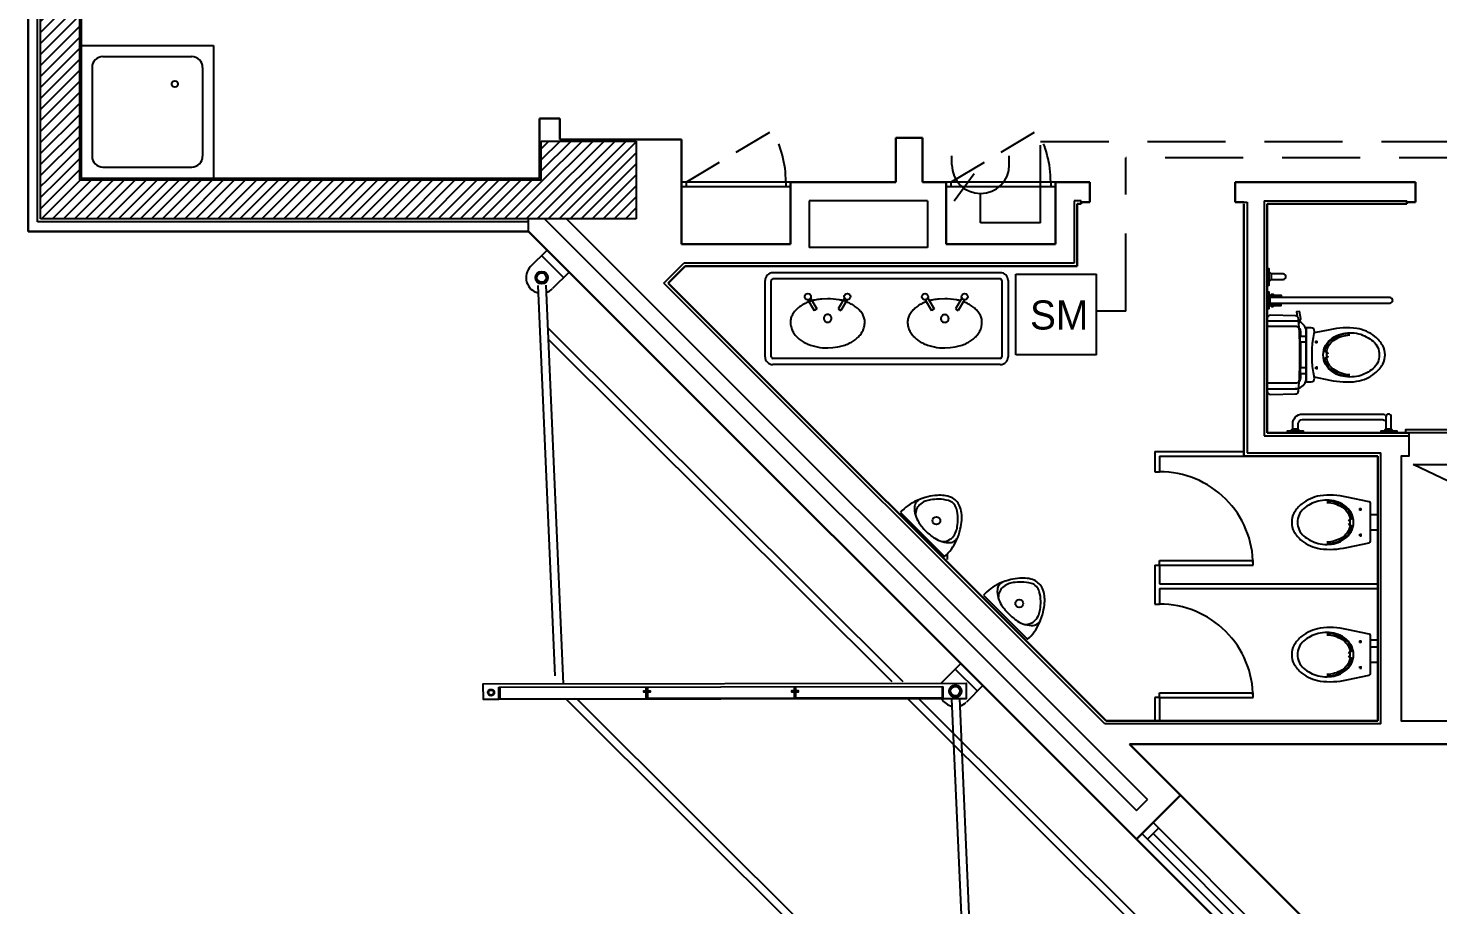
# Model space of a CAD drawing. Extents: x 21.2 to 81.9, y 10.7 to 70.
# Drawn here: x 21.24 to 30.29, y 33.43 to 39.06 of the extents above; entities that cross this region are included whole.
import ezdxf

# ---------------------------------------------------------------- set-up
doc = ezdxf.new("R2010")
doc.units = 0
doc.header["$MEASUREMENT"] = 0
for name, pattern in [('1st floor plan$0$Default', [0]), ('1st floor plan$0$Hidden', [0.375, 0.25, -0.125]), ('Dashed', [0.75, 0.5, -0.25])]:
    doc.linetypes.add(name, pattern=pattern)
for name, color, linetype in [('1st floor plan$0$1FIN', 15, 'Continuous'), ('1st floor plan$0$2FIN', 7, 'Continuous'), ('1st floor plan$0$CAIX', 52, 'Continuous'), ('1st floor plan$0$Equipment', 92, '1st floor plan$0$Default'), ('1st floor plan$0$ESTR', 92, 'Continuous'), ('1st floor plan$0$FACH', 142, 'Continuous'), ('1st floor plan$0$Hatch', 15, 'Continuous'), ('Xref_Plan', 7, 'Continuous')]:
    doc.layers.add(name, color=color, linetype=linetype)
for name, color, linetype, lineweight in [('1st floor plan$0$Interior Walls', 7, 'Continuous', 30), ('1st floor plan$0$Partitions', 7, 'Continuous', 30), ('Devices', 5, 'Continuous', 25), ('Wiring', 7, 'Continuous', 25)]:
    doc.layers.add(name, color=color, linetype=linetype, lineweight=lineweight)

# ---------------------------------------------------------------- blocks, each defined once
blk = doc.blocks.new('1st floor plan$0$BRISE 1')
at = {"layer": '1st floor plan$0$FACH'}
for p, q in [((-0.0916, 0.1), (-2.6512, 2.6596)), ((-0.0209, 0.1), (-2.5804, 2.6596)), ((2.0917, 0.1088), (-0.4591, 2.6596)), ((2.1624, 0.1088), (-0.3884, 2.6596)), ((-0.1783, 2.6585), (-0.0731, 0.1522)), ((-0.1284, 2.6606), (-0.0209, 0.1)), ((2.4965, 0.1905), (2.6379, 0.0491)), ((-0.4328, 0.08), (2.4172, 0.08)), ((2.6732, 0.0845), (2.5672, -0.0216))]:
    blk.add_line(p, q, dxfattribs=at)
at = {"layer": '1st floor plan$0$FACH', "color": 7}
for p, q in [((0.5172, 0), (0.5172, 0.08)), ((1.4672, 0), (1.4672, 0.08))]:
    blk.add_line(p, q, dxfattribs=at)
at = {"layer": '1st floor plan$0$FACH'}
for points in [[(2.4059, 0.1), (2.5318, 0.2259), (2.6732, 0.0845)], [(-0.4328, 0), (-0.5328, 0), (-0.5328, 0.1), (2.5672, 0.1), (2.5672, 0), (2.4172, 0)], [(0.5122, 0.045), (0.4972, 0.045), (0.4972, 0.055), (0.5122, 0.055)], [(0.5222, 0.055), (0.5372, 0.055), (0.5372, 0.045), (0.5222, 0.045)], [(1.4622, 0.045), (1.4472, 0.045), (1.4472, 0.055), (1.4622, 0.055)], [(1.4722, 0.055), (1.4872, 0.055), (1.4872, 0.045), (1.4722, 0.045)]]:
    blk.add_lwpolyline(points, dxfattribs=at)
at = {"layer": '1st floor plan$0$FACH', "color": 7}
for points in [[(2.4172, 0.08), (2.4172, 0), (-0.4328, 0), (-0.4328, 0.08)], [(-0.4278, 0.08), (-0.4278, 0.005), (0.5122, 0.005), (0.5122, 0.08)], [(1.4622, 0.08), (1.4622, 0.005), (0.5222, 0.005), (0.5222, 0.08)], [(2.4122, 0.08), (2.4122, 0.005), (1.4722, 0.005), (1.4722, 0.08)]]:
    blk.add_lwpolyline(points, dxfattribs=at)
for centre, radius in [((-0.4831, 0.0444), 0.0206), ((-0.4831, 0.0444), 0.0166), ((2.4965, 0.0491), 0.04), ((2.4965, 0.0491), 0.03)]:
    blk.add_circle(centre, radius, dxfattribs=at)
at = {"layer": '1st floor plan$0$FACH'}
for start, end in [(209.41426, 257.48964), (286.44552, 315)]:
    blk.add_arc((2.4965, 0.0491), 0.1, start, end, dxfattribs=at)
blk = doc.blocks.new('*X42')
at = {"color": 0, "linetype": 'ByBlock'}
for p, q in [((-25.2673, -3.9127), (-25.0764, -3.7218)), ((-25.2673, -3.842), (-25.1471, -3.7218)), ((-25.2673, -3.7712), (-25.2178, -3.7218)), ((-25.2673, -3.9834), (-25.0173, -3.7334)), ((-25.2673, -4.0541), (-25.0173, -3.8041)), ((-25.2673, -4.1248), (-25.0173, -3.8748)), ((-25.2673, -4.1955), (-25.0173, -3.9455)), ((-25.2673, -4.2662), (-25.0173, -4.0162)), ((-25.2673, -4.3369), (-25.0173, -4.0869)), ((-25.2673, -4.4076), (-25.0173, -4.1576)), ((-25.2673, -4.4784), (-25.0173, -4.2284)), ((-25.2673, -4.5491), (-25.0173, -4.2991)), ((-25.2673, -4.6198), (-25.0173, -4.3698)), ((-25.2673, -4.6905), (-25.0173, -4.4405)), ((-25.2673, -4.7612), (-25.0173, -4.5112)), ((-25.2673, -4.8319), (-25.0173, -4.5819)), ((-25.2673, -4.9026), (-25.0173, -4.6526)), ((-25.2673, -4.9733), (-25.0173, -4.7233)), ((-25.2673, -5.044), (-25.0173, -4.794)), ((-25.2243, -5.0718), (-25.0173, -4.8647)), ((-25.1536, -5.0718), (-25.0173, -4.9355)), ((-25.0829, -5.0718), (-25.0173, -5.0062))]:
    blk.add_line(p, q, dxfattribs=at)
blk = doc.blocks.new('*X43')
at = {"color": 0, "linetype": 'ByBlock'}
for p, q in [((-25.2673, -5.2562), (-25.0829, -5.0718)), ((-25.2673, -5.1855), (-25.1536, -5.0718)), ((-25.2673, -5.1147), (-25.2243, -5.0718)), ((-25.2622, -5.3218), (-25.0122, -5.0718)), ((-25.1915, -5.3218), (-24.9415, -5.0718)), ((-25.1208, -5.3218), (-24.8708, -5.0718)), ((-25.0501, -5.3218), (-24.8001, -5.0718)), ((-24.9793, -5.3218), (-24.7293, -5.0718)), ((-24.9086, -5.3218), (-24.6586, -5.0718)), ((-24.8379, -5.3218), (-24.5879, -5.0718)), ((-24.7672, -5.3218), (-24.5172, -5.0718)), ((-24.6965, -5.3218), (-24.4465, -5.0718)), ((-24.6258, -5.3218), (-24.3758, -5.0718)), ((-24.5551, -5.3218), (-24.3051, -5.0718)), ((-24.4844, -5.3218), (-24.2344, -5.0718)), ((-24.4137, -5.3218), (-24.1637, -5.0718)), ((-24.3429, -5.3218), (-24.0929, -5.0718)), ((-24.2722, -5.3218), (-24.0222, -5.0718)), ((-24.2015, -5.3218), (-23.9515, -5.0718)), ((-24.1308, -5.3218), (-23.8808, -5.0718)), ((-24.0601, -5.3218), (-23.8101, -5.0718)), ((-23.9894, -5.3218), (-23.7394, -5.0718)), ((-23.9187, -5.3218), (-23.6687, -5.0718)), ((-23.848, -5.3218), (-23.598, -5.0718)), ((-23.7773, -5.3218), (-23.5273, -5.0718)), ((-23.7065, -5.3218), (-23.4565, -5.0718)), ((-23.6358, -5.3218), (-23.3858, -5.0718)), ((-23.5651, -5.3218), (-23.3151, -5.0718)), ((-23.4944, -5.3218), (-23.2444, -5.0718)), ((-23.4237, -5.3218), (-23.1737, -5.0718)), ((-23.353, -5.3218), (-23.103, -5.0718)), ((-23.2823, -5.3218), (-23.0323, -5.0718)), ((-23.2116, -5.3218), (-22.9616, -5.0718)), ((-23.1409, -5.3218), (-22.8909, -5.0718)), ((-23.0702, -5.3218), (-22.8201, -5.0718)), ((-22.9994, -5.3218), (-22.7494, -5.0718)), ((-22.9287, -5.3218), (-22.6787, -5.0718)), ((-22.858, -5.3218), (-22.608, -5.0718)), ((-22.7873, -5.3218), (-22.5373, -5.0718)), ((-22.7166, -5.3218), (-22.4666, -5.0718)), ((-22.6459, -5.3218), (-22.3959, -5.0718)), ((-22.5752, -5.3218), (-22.3252, -5.0718)), ((-22.5045, -5.3218), (-22.2545, -5.0718)), ((-22.4338, -5.3218), (-22.1838, -5.0718)), ((-22.363, -5.3218), (-22.113, -5.0718)), ((-22.2923, -5.3218), (-22.0546, -5.084)), ((-22.2216, -5.3218), (-22.0546, -5.1547)), ((-22.1509, -5.3218), (-22.0546, -5.2254)), ((-22.0802, -5.3218), (-22.0546, -5.2961))]:
    blk.add_line(p, q, dxfattribs=at)
blk = doc.blocks.new('*X44')
at = {"color": 0, "linetype": 'ByBlock'}
for p, q in [((-22.0546, -5.2961), (-21.5802, -4.8218)), ((-22.0546, -5.2254), (-21.6509, -4.8218)), ((-22.0546, -5.1547), (-21.7216, -4.8218)), ((-22.0546, -5.084), (-21.7923, -4.8218)), ((-22.0546, -5.0133), (-21.863, -4.8218)), ((-22.0546, -4.9426), (-21.9338, -4.8218)), ((-22.0546, -4.8719), (-22.0045, -4.8218)), ((-22.0095, -5.3218), (-21.5095, -4.8218)), ((-21.9388, -5.3218), (-21.4446, -4.8276)), ((-21.8681, -5.3218), (-21.4446, -4.8983)), ((-21.7974, -5.3218), (-21.4446, -4.969)), ((-21.7266, -5.3218), (-21.4446, -5.0397)), ((-21.6559, -5.3218), (-21.4446, -5.1104)), ((-21.5852, -5.3218), (-21.4446, -5.1811)), ((-21.5145, -5.3218), (-21.4446, -5.2518))]:
    blk.add_line(p, q, dxfattribs=at)
blk = doc.blocks.new('1st floor plan')
at = {"layer": '1st floor plan$0$1FIN', "linetype": '1st floor plan$0$Hidden'}
for p, q in [((25.464, 38.0737), (26.0183, 38.4037)), ((27.164, 38.0737), (27.7183, 38.4037))]:
    blk.add_line(p, q, dxfattribs=at)
at = {"layer": '1st floor plan$0$1FIN'}
for p, q in [((26.134, 38.0737), (25.434, 38.0737)), ((26.134, 38.0437), (25.434, 38.0437)), ((25.464, 38.0737), (25.464, 38.0437)), ((26.104, 38.0737), (26.104, 38.0437)), ((27.834, 38.0737), (27.134, 38.0737)), ((27.834, 38.0437), (27.134, 38.0437)), ((27.164, 38.0737), (27.164, 38.0437)), ((27.804, 38.0737), (27.804, 38.0437)), ((24.5551, 37.8371), (28.3545, 34.0376)), ((24.6965, 37.8371), (28.4252, 34.1084)), ((28.3545, 34.0376), (28.4252, 34.1084))]:
    blk.add_line(p, q, dxfattribs=at)
blk.add_lwpolyline([(30.1302, 36.2589), (30.5122, 36.2589), (30.5122, 34.7623), (30.4044, 36.1285)], close=True, dxfattribs=at)
at = {"layer": '1st floor plan$0$1FIN', "linetype": '1st floor plan$0$Hidden'}
for centre in [(25.4268, 38.0739), (27.1268, 38.0739)]:
    blk.add_arc(centre, 0.6773, 359.9858, 29.14433, dxfattribs=at)
at = {"layer": '1st floor plan$0$2FIN'}
for p, q in [((21.301, 37.8171), (21.301, 39.4571)), ((27.014, 37.9537), (26.254, 37.9537)), ((26.254, 37.9537), (26.254, 37.6537)), ((27.014, 37.9537), (27.014, 37.6537)), ((28.0002, 37.9537), (27.954, 37.9537)), ((27.954, 37.9537), (27.954, 37.5537)), ((28.0002, 37.9437), (28.0002, 37.9537)), ((29.044, 37.9437), (29.064, 37.9437)), ((29.064, 37.9437), (29.064, 36.3337)), ((29.174, 37.9537), (29.174, 36.4437)), ((29.174, 37.9537), (30.0902, 37.9537)), ((30.0902, 37.9437), (30.0902, 37.9537)), ((24.4512, 37.7571), (24.4512, 37.8371)), ((24.4512, 37.8171), (21.301, 37.8171)), ((27.014, 37.6537), (26.254, 37.6537)), ((25.321, 37.4247), (25.45, 37.5537)), ((27.954, 37.5537), (25.45, 37.5537)), ((28.152, 34.5937), (25.321, 37.4247)), ((29.174, 36.4437), (30.1028, 36.4437)), ((29.064, 36.3337), (29.9228, 36.3337)), ((29.9228, 34.5937), (29.9228, 36.3337)), ((29.9228, 34.5937), (28.152, 34.5937))]:
    blk.add_line(p, q, dxfattribs=at)
for points in [[(30.5528, 36.3137), (30.5028, 36.3137), (30.5028, 36.4637), (30.1028, 36.4637), (30.1028, 36.3137), (30.0528, 36.3137), (30.0528, 34.6137), (30.5528, 34.6137), (30.5528, 36.3137)], [(30.0828, 36.4637), (30.0828, 36.4837), (30.5228, 36.4837), (30.5228, 36.4637)]]:
    blk.add_lwpolyline(points, dxfattribs=at)
at = {"layer": '1st floor plan$0$CAIX'}
for p, q in [((28.4606, 33.9599), (29.5389, 32.8815)), ((28.3898, 33.8892), (29.4682, 32.8108)), ((28.4252, 33.8538), (28.4959, 33.9245)), ((28.4606, 33.8892), (29.4682, 32.8815))]:
    blk.add_line(p, q, dxfattribs=at)
at = {"layer": '1st floor plan$0$Equipment'}
for p, q in [((21.5806, 38.9496), (22.4306, 38.9496)), ((22.4306, 38.9496), (22.4306, 38.0996)), ((21.7206, 38.8796), (22.2906, 38.8796)), ((21.6506, 38.8096), (21.6506, 38.2396)), ((22.3606, 38.8096), (22.3606, 38.2396)), ((21.7206, 38.1696), (22.2906, 38.1696)), ((27.4806, 37.4915), (26.0206, 37.4915)), ((29.2052, 37.4967), (29.2184, 37.4835)), ((25.9706, 36.9515), (25.9706, 37.4415)), ((26.0106, 36.9515), (26.0106, 37.4415)), ((27.4806, 37.4515), (26.0206, 37.4515)), ((27.4906, 37.4415), (27.4906, 36.9515)), ((27.5306, 37.4415), (27.5306, 36.9515)), ((29.2184, 37.4485), (29.2052, 37.4353)), ((26.2459, 37.3176), (26.2864, 37.249)), ((26.2629, 37.3282), (26.3036, 37.2592)), ((26.4813, 37.3282), (26.4405, 37.2592)), ((26.4982, 37.3176), (26.4577, 37.249)), ((26.9981, 37.317), (27.0386, 37.2484)), ((27.015, 37.3276), (27.0558, 37.2586)), ((27.2334, 37.3276), (27.1926, 37.2586)), ((27.2504, 37.317), (27.2099, 37.2484)), ((29.9815, 37.3312), (29.2107, 37.3312)), ((29.2107, 37.3312), (29.2107, 37.2962)), ((29.2107, 37.2962), (29.9815, 37.2962)), ((29.999, 37.3137), (29.999, 37.3137)), ((26.3036, 37.2592), (26.2864, 37.249)), ((26.4405, 37.2592), (26.4577, 37.249)), ((27.0558, 37.2586), (27.0386, 37.2484)), ((27.1926, 37.2586), (27.2099, 37.2484)), ((29.409, 36.8812), (29.409, 37.0463)), ((29.499, 37.0467), (29.519, 37.0467)), ((29.509, 37.0367), (29.509, 37.0567)), ((27.4806, 36.9415), (26.0206, 36.9415)), ((27.4806, 36.9015), (26.0206, 36.9015)), ((29.499, 36.8807), (29.519, 36.8807)), ((29.509, 36.8907), (29.509, 36.8707)), ((29.194, 36.7462), (29.3442, 36.7462)), ((29.9418, 36.4749), (29.955, 36.4881)), ((29.99, 36.4881), (30.0031, 36.4749)), ((28.4728, 36.3437), (28.4728, 36.2137)), ((28.4728, 36.3437), (29.044, 36.3437)), ((28.5028, 36.3137), (28.5028, 36.2137)), ((28.5028, 36.3137), (29.044, 36.3137)), ((28.4728, 36.2137), (28.5028, 36.2137)), ((29.8018, 35.9717), (29.7818, 35.9717)), ((29.7918, 35.9617), (29.7918, 35.9817)), ((29.8018, 35.8057), (29.7818, 35.8057)), ((29.7918, 35.8157), (29.7918, 35.7957)), ((27.1421, 35.6505), (27.1421, 35.6872)), ((28.4728, 35.6137), (28.4728, 35.3637)), ((28.4728, 35.6137), (28.5028, 35.6137)), ((28.5028, 35.6137), (28.5028, 35.6437)), ((28.5028, 35.6437), (29.1028, 35.6437)), ((28.5028, 35.6137), (28.5028, 35.4937)), ((28.5028, 35.6137), (29.1028, 35.6137)), ((29.1028, 35.6137), (29.1028, 35.6437)), ((28.5028, 35.4937), (29.9028, 35.4937)), ((28.5028, 35.4637), (28.5028, 35.3637)), ((28.5028, 35.4637), (29.9028, 35.4637)), ((28.5028, 35.4637), (29.9028, 35.4637)), ((28.4728, 35.3637), (28.5028, 35.3637)), ((29.8018, 35.1217), (29.7818, 35.1217)), ((29.7918, 35.1117), (29.7918, 35.1317)), ((29.8568, 35.1337), (29.9028, 35.1337)), ((29.8018, 34.9557), (29.7818, 34.9557)), ((29.7918, 34.9657), (29.7918, 34.9457)), ((28.5028, 34.7637), (28.4728, 34.7637)), ((28.4728, 34.7637), (28.4728, 34.6137)), ((28.5028, 34.7637), (28.5028, 34.7937)), ((28.5028, 34.7937), (29.1028, 34.7937)), ((28.5028, 34.7637), (29.1028, 34.7637)), ((28.5028, 34.7637), (28.5028, 34.6137)), ((29.1028, 34.7637), (29.1028, 34.7937))]:
    blk.add_line(p, q, dxfattribs=at)
for points in [[(29.194, 37.4112), (29.2052, 37.4112), (29.2052, 37.5162), (29.194, 37.5162)], [(29.194, 37.2612), (29.2052, 37.2612), (29.2052, 37.3662), (29.194, 37.3662)], [(29.2843, 37.3351), (29.2052, 37.3351), (29.2052, 37.3472), (29.2843, 37.3472)], [(29.2843, 37.2923), (29.2052, 37.2923), (29.2052, 37.2803), (29.2843, 37.2803)], [(29.2316, 37.3472), (29.2206, 37.3472), (29.2206, 37.3538), (29.2316, 37.3538)], [(29.2316, 37.2803), (29.2206, 37.2803), (29.2206, 37.2737), (29.2316, 37.2737)], [(29.444, 37.0463), (29.4059, 37.0463), (29.4059, 37.0833), (29.444, 37.0833)], [(29.444, 36.8812), (29.4059, 36.8812), (29.4059, 36.8442), (29.444, 36.8442)], [(29.4272, 36.4637), (29.4272, 36.4749), (29.3222, 36.4749), (29.3222, 36.4637)], [(30.0272, 36.4637), (30.0272, 36.4749), (29.9222, 36.4749), (29.9222, 36.4637)]]:
    blk.add_lwpolyline(points, close=True, dxfattribs=at)
for points in [[(29.3141, 37.466), (29.3141, 37.466, 0.414214), (29.2966, 37.4835), (29.2184, 37.4835), (29.2184, 37.4485), (29.2966, 37.4485, 0.414214)], [(26.4383, 37.0147, 0.02503), (26.4741, 37.0237, 0.032621), (26.5085, 37.0367, 0.040035), (26.5357, 37.0518, 0.035303), (26.56, 37.0706, 0.038321), (26.58, 37.0913, 0.054379), (26.5964, 37.1162, 0.054586), (26.6069, 37.144, 0.060889), (26.6109, 37.1737, 0.075785), (26.6072, 37.1998, 0.060002), (26.5971, 37.2229, 0.046948), (26.5796, 37.2472, 0.043635), (26.5581, 37.2678, 0.038584), (26.5311, 37.2863, 0.028735), (26.5023, 37.3008, 0.031893), (26.4746, 37.3107, 0.027941), (26.4462, 37.3172, 0.042673), (26.3716, 37.3235), (26.3353, 37.322, 0.021447), (26.298, 37.3172, 0.027941), (26.2695, 37.3107, 0.031893), (26.2418, 37.3008, 0.028735), (26.2131, 37.2863, 0.038584), (26.186, 37.2678, 0.043635), (26.1645, 37.2472, 0.046948), (26.147, 37.2229, 0.060002), (26.1369, 37.1998, 0.075785), (26.1332, 37.1737, 0.060889), (26.1372, 37.144, 0.054586), (26.1478, 37.1162, 0.054379), (26.1641, 37.0913, 0.038321), (26.1841, 37.0706, 0.035303), (26.2084, 37.0518, 0.040035), (26.2356, 37.0367, 0.032621), (26.27, 37.0237, 0.024635), (26.3052, 37.0148, 0.053768), (26.3727, 37.0087), (26.4058, 37.0101)], [(26.3721, 37.1729, 0.414221), (26.3971, 37.1979, 0.414221), (26.3721, 37.2229, 0.414221), (26.3471, 37.1979, 0.414221)], [(27.1242, 37.1723, 0.414221), (27.1492, 37.1973, 0.414221), (27.1242, 37.2223, 0.414221), (27.0992, 37.1973, 0.414221)], [(29.194, 37.1982), (29.194, 36.7292, 0.421203), (29.2145, 36.7092), (29.3757, 36.7131, 0.384529), (29.3951, 36.7315, 0.020097), (29.404, 36.9637, 0.020097), (29.3951, 37.196, 0.384529), (29.3757, 37.2144), (29.2145, 37.2182, 0.421203)], [(29.444, 37.1376), (29.444, 36.7899), (29.4767, 36.7899, 0.472458), (29.4963, 36.8137, -0.097656), (29.4963, 37.1137, 0.472458), (29.4767, 37.1376)], [(29.913, 36.9637, -0.221073), (29.8732, 36.8764, -0.102493), (29.781, 36.8277, -0.121565), (29.666, 36.8297, -0.187395), (29.569, 36.9017, -0.126952), (29.553, 36.9637, -0.126952), (29.569, 37.0257, -0.187395), (29.666, 37.0977, -0.121565), (29.781, 37.0997, -0.102493), (29.8732, 37.0511, -0.221073)], [(29.9725, 36.5838), (29.9725, 36.5838, 0.414214), (29.955, 36.5663), (29.955, 36.4881), (29.99, 36.4881), (29.99, 36.5663, 0.414214)], [(26.8405, 35.9521), (27.1234, 35.6692, 0.056281), (27.1663, 35.7163, 0.051243), (27.2, 35.7746, 0.047086), (27.2236, 35.844, 0.038643), (27.233, 35.9033, 0.050944), (27.2319, 35.9488, 0.073316), (27.2191, 35.9949, 0.092337), (27.1976, 36.0263, 0.092337), (27.1662, 36.0478, 0.073316), (27.1201, 36.0606, 0.050944), (27.0746, 36.0617, 0.038643), (27.0153, 36.0523, 0.047086), (26.9459, 36.0287, 0.051243), (26.8876, 35.995, 0.056281)], [(29.8568, 36.011, 0.356028), (29.8488, 36.0208), (29.7051, 36.0503, 0.088113), (29.5327, 36.0586, 0.124068), (29.4155, 36.007, 0.086475), (29.3653, 35.9482, 0.130408), (29.3508, 35.8887, 0.130408), (29.3653, 35.8293, 0.086475), (29.4155, 35.7705, 0.124068), (29.5327, 35.7189, 0.088113), (29.7051, 35.7272), (29.8488, 35.7567, 0.356028), (29.8568, 35.7665)], [(29.3878, 35.8887, 0.221073), (29.4276, 35.8014, 0.102493), (29.5198, 35.7527, 0.121565), (29.6348, 35.7547, 0.187395), (29.7318, 35.8267, 0.126952), (29.7478, 35.8887, 0.126952), (29.7318, 35.9507, 0.187395), (29.6348, 36.0227, 0.121565), (29.5198, 36.0247, 0.102493), (29.4276, 35.9761, 0.221073)], [(27.088, 35.9167, -0.999985), (27.0527, 35.8813, -0.999985)], [(27.3724, 35.4202), (27.6552, 35.1374, 0.056281), (27.6981, 35.1844, 0.051243), (27.7319, 35.2428, 0.047086), (27.7555, 35.3122, 0.038643), (27.7648, 35.3714, 0.050944), (27.7638, 35.417, 0.073316), (27.751, 35.4631, 0.092337), (27.7295, 35.4945, 0.092337), (27.6981, 35.516, 0.073316), (27.652, 35.5288, 0.050944), (27.6064, 35.5298, 0.038643), (27.5472, 35.5205, 0.047086), (27.4778, 35.4969, 0.051243), (27.4194, 35.4631, 0.056281)], [(27.6199, 35.3849, -0.999985), (27.5845, 35.3495, -0.999985)], [(29.8568, 35.161, 0.356028), (29.8488, 35.1708), (29.7051, 35.2003, 0.088113), (29.5327, 35.2086, 0.124068), (29.4155, 35.157, 0.086475), (29.3653, 35.0982, 0.130408), (29.3508, 35.0387, 0.130408), (29.3653, 34.9793, 0.086475), (29.4155, 34.9205, 0.124068), (29.5327, 34.8689, 0.088113), (29.7051, 34.8772), (29.8488, 34.9067, 0.356028), (29.8568, 34.9165)], [(29.3878, 35.0387, 0.221073), (29.4276, 34.9514, 0.102493), (29.5198, 34.9027, 0.121565), (29.6348, 34.9047, 0.187395), (29.7318, 34.9767, 0.126952), (29.7478, 35.0387, 0.126952), (29.7318, 35.1007, 0.187395), (29.6348, 35.1727, 0.121565), (29.5198, 35.1747, 0.102493), (29.4276, 35.1261, 0.221073)]]:
    blk.add_lwpolyline(points, format="xyb", close=True, dxfattribs=at)
for points in [[(27.005, 37.3052, 0.012883), (26.994, 37.3008, 0.028735), (26.9652, 37.2863, 0.038584), (26.9382, 37.2678, 0.043635), (26.9167, 37.2472, 0.046948), (26.8992, 37.2229, 0.060002), (26.8891, 37.1998, 0.075785), (26.8854, 37.1737, 0.060889), (26.8894, 37.144, 0.054586), (26.8999, 37.1162, 0.054379), (26.9163, 37.0913, 0.038321), (26.9362, 37.0706, 0.035303), (26.9606, 37.0518, 0.040035), (26.9878, 37.0367, 0.032621), (27.0222, 37.0237, 0.024635), (27.0574, 37.0148, 0.053768), (27.1248, 37.0087), (27.1579, 37.0101), (27.1905, 37.0147, 0.02503)], [(27.2239, 37.3115, 0.025128), (27.1983, 37.3172, 0.042673), (27.1238, 37.3235), (27.0875, 37.322, 0.021447), (27.0501, 37.3172, 0.025126), (27.0245, 37.3115, 0.031893)], [(27.1905, 37.0147, 0.02503), (27.2262, 37.0237, 0.032621), (27.2607, 37.0367, 0.040035), (27.2879, 37.0518, 0.035303), (27.3122, 37.0706, 0.038321), (27.3321, 37.0913, 0.054379), (27.3485, 37.1162, 0.054586), (27.3591, 37.144, 0.060889), (27.363, 37.1737, 0.075785), (27.3594, 37.1998, 0.060002), (27.3493, 37.2229, 0.046948), (27.3318, 37.2472, 0.043635), (27.3103, 37.2678, 0.038584), (27.2832, 37.2863, 0.028735), (27.2545, 37.3008, 0.012881), (27.2434, 37.3052, 0.027941)], [(29.3965, 37.1775, 0.081906), (29.374, 37.1812), (29.194, 37.1812)], [(29.3992, 37.1355, 0.203745), (29.374, 37.1462), (29.194, 37.1462)], [(29.4016, 37.1756, 0.019656), (29.3965, 37.1775)], [(29.3965, 36.7499, 0.32142), (29.444, 36.8162), (29.444, 37.1112, 0.300027), (29.4016, 37.1756)], [(29.409, 37.0833), (29.409, 37.1112, 0.194092), (29.3992, 37.1355)], [(29.4945, 36.823), (29.5957, 36.8022, 0.088113), (29.7681, 36.7939, 0.124068), (29.8853, 36.8455, 0.086475), (29.9355, 36.9043, 0.130408), (29.95, 36.9637, 0.130408), (29.9355, 37.0232, 0.086475), (29.8853, 37.082, 0.124068), (29.7681, 37.1336, 0.088113), (29.5957, 37.1253), (29.4945, 37.1045)], [(29.724, 37.1007, 0.136377), (29.623, 37.0727, 0.205105), (29.561, 36.9917, 0.668461), (29.5754, 36.9888, -0.213245), (29.629, 37.0627, -0.134007), (29.724, 37.0917)], [(29.724, 36.8357, -0.134007), (29.629, 36.8647, -0.213245), (29.5754, 36.9387, 0.668461), (29.561, 36.9357, 0.205105), (29.623, 36.8547, 0.136377), (29.724, 36.8267)], [(29.585, 36.9687), (29.5798, 36.9795, 0.801198), (29.576, 36.9807, 0.05862), (29.574, 36.9637, 0.05862), (29.576, 36.9467, 0.801198), (29.5798, 36.9479), (29.585, 36.9587)], [(29.397, 36.7899, 0.216674), (29.409, 36.8162), (29.409, 36.8442)], [(29.3992, 36.7919, -0.203745), (29.374, 36.7812), (29.194, 36.7812)], [(29.3442, 36.7462), (29.384, 36.7462), (29.374, 36.7462, 0.081902), (29.3965, 36.7499)], [(29.3572, 36.4881), (29.3572, 36.5213, -0.414213), (29.4197, 36.5838), (29.9297, 36.5838, -0.088469), (29.9513, 36.5799)], [(29.3922, 36.4881), (29.3922, 36.5213, -0.414211), (29.4197, 36.5488), (29.9297, 36.5488, -0.185832), (29.9482, 36.5417)], [(29.1028, 35.6137, 0.414214), (28.5028, 36.2137)], [(26.9607, 36.035, 0.078162), (26.9411, 36.0177, 0.158684), (26.9298, 35.9892, 0.087457), (26.9359, 35.9348, 0.073385), (26.9573, 35.8882, 0.051629), (27.0032, 35.8319), (27.0032, 35.8319, 0.051629), (27.0595, 35.786, 0.073385), (27.1061, 35.7646, 0.087457), (27.1605, 35.7585, 0.158684), (27.189, 35.7698, 0.078162), (27.2063, 35.7894)], [(27.1057, 35.7647, 0.099174), (27.1439, 35.7717, 0.110283), (27.1728, 35.7915, 0.092873), (27.195, 35.8265, 0.05733), (27.2042, 35.8604, 0.037877), (27.2082, 35.9132, 0.072182), (27.199, 35.9765, 0.124936), (27.1799, 36.0086), (27.1799, 36.0086, 0.124936), (27.1478, 36.0277, 0.072182), (27.0845, 36.0369, 0.037877), (27.0317, 36.0329, 0.05733), (26.9978, 36.0237, 0.092873), (26.9628, 36.0015, 0.110283), (26.943, 35.9726, 0.099174), (26.936, 35.9344)], [(29.5768, 36.0167, -0.134007), (29.6718, 35.9877, -0.213245), (29.7254, 35.9138, 0.668461), (29.7398, 35.9167, 0.205105), (29.6778, 35.9977, 0.136377), (29.5768, 36.0257)], [(29.5768, 35.7517, 0.136377), (29.6778, 35.7797, 0.205105), (29.7398, 35.8607, 0.668461), (29.7254, 35.8637, -0.213245), (29.6718, 35.7897, -0.134007), (29.5768, 35.7607)], [(29.7158, 35.8837), (29.721, 35.8729, 0.801198), (29.7248, 35.8717, 0.05862), (29.7268, 35.8887, 0.05862), (29.7248, 35.9057, 0.801198), (29.721, 35.9045), (29.7158, 35.8937)], [(27.4926, 35.5031, 0.078162), (27.4729, 35.4858, 0.158684), (27.4616, 35.4573, 0.087457), (27.4677, 35.4029, 0.073385), (27.4892, 35.3564, 0.051629), (27.535, 35.3), (27.535, 35.3, 0.051629), (27.5914, 35.2542, 0.073385), (27.6379, 35.2327, 0.087457), (27.6923, 35.2266, 0.158684), (27.7208, 35.2379, 0.078162), (27.7381, 35.2576)], [(27.6375, 35.2328, 0.099174), (27.6757, 35.2399, 0.110283), (27.7046, 35.2597, 0.092873), (27.7269, 35.2947, 0.05733), (27.7361, 35.3285, 0.037877), (27.7401, 35.3813, 0.072182), (27.7309, 35.4447, 0.124936), (27.7118, 35.4768), (27.7118, 35.4768, 0.124936), (27.6797, 35.4959, 0.072182), (27.6163, 35.5051, 0.037877), (27.5635, 35.5011, 0.05733), (27.5297, 35.4919, 0.092873), (27.4947, 35.4696, 0.110283), (27.4749, 35.4407, 0.099174), (27.4678, 35.4025)], [(29.1028, 34.7637, 0.414214), (28.5028, 35.3637)], [(29.5768, 35.1667, -0.134007), (29.6718, 35.1377, -0.213245), (29.7254, 35.0638, 0.668461), (29.7398, 35.0667, 0.205105), (29.6778, 35.1477, 0.136377), (29.5768, 35.1757)], [(29.5768, 34.9017, 0.136377), (29.6778, 34.9297, 0.205105), (29.7398, 35.0107, 0.668461), (29.7254, 35.0137, -0.213245), (29.6718, 34.9397, -0.134007), (29.5768, 34.9107)], [(29.7158, 35.0337), (29.721, 35.0229, 0.801198), (29.7248, 35.0217, 0.05862), (29.7268, 35.0387, 0.05862), (29.7248, 35.0557, 0.801198), (29.721, 35.0545), (29.7158, 35.0437)]]:
    blk.add_lwpolyline(points, format="xyb", dxfattribs=at)
for points in [[(29.3974, 37.1642), (29.4085, 37.1945), (29.4019, 37.242), (29.3821, 37.2392), (29.386, 37.2112)], [(29.3418, 36.4749), (29.355, 36.4881), (29.39, 36.4881), (29.4031, 36.4749)], [(29.8568, 35.9397), (29.9028, 35.9397), (29.9028, 35.8377), (29.8568, 35.8377)], [(29.8568, 35.0897), (29.9028, 35.0897), (29.9028, 34.9877), (29.8568, 34.9877)]]:
    blk.add_lwpolyline(points, dxfattribs=at)
for centre in [(22.1823, 38.7035), (26.2452, 37.3376), (26.4989, 37.3376), (26.9974, 37.337), (27.2511, 37.3369)]:
    blk.add_circle(centre, 0.02, dxfattribs=at)
for centre, radius, start, end in [((21.7206, 38.8096), 0.07, 90, 180), ((22.2906, 38.8096), 0.07, 360, 90), ((21.7206, 38.2396), 0.07, 180, 270), ((22.2906, 38.2396), 0.07, 270, 360), ((26.0206, 37.4415), 0.05, 90.00003, 179.99997), ((27.4806, 37.4415), 0.05, 359.99998, 89.99991), ((26.0206, 37.4415), 0.01, 90.00003, 179.99997), ((27.4806, 37.4415), 0.01, 359.99998, 89.99991), ((29.9815, 37.3137), 0.0175, 359.99993, 90.00002), ((29.9815, 37.3137), 0.0175, 270.00056, 0.00064), ((26.0206, 36.9515), 0.05, 179.99997, 269.99997), ((26.0206, 36.9515), 0.01, 179.99997, 269.99997), ((27.4806, 36.9515), 0.01, 269.99998, 359.99997), ((27.4806, 36.9515), 0.05, 269.99998, 359.99997)]:
    blk.add_arc(centre, radius, start, end, dxfattribs=at)
at = {"layer": '1st floor plan$0$ESTR'}
for p, q in [((21.321, 37.8371), (21.321, 39.4371)), ((21.571, 39.4371), (21.571, 38.0871)), ((24.5337, 38.3371), (25.1437, 38.3371)), ((24.5337, 38.0871), (24.5337, 38.3371)), ((25.1437, 38.3371), (25.1437, 37.8371)), ((21.571, 38.0871), (24.5337, 38.0871)), ((25.1437, 37.8371), (21.321, 37.8371))]:
    blk.add_line(p, q, dxfattribs=at)
at = {"layer": '1st floor plan$0$FACH'}
for p, q in [((24.536, 37.6012), (24.6777, 37.46)), ((24.713, 37.4955), (24.6071, 37.3892)), ((24.5127, 37.4096), (24.6219, 34.9035)), ((24.5626, 37.4118), (24.6742, 34.8513)), ((26.8575, 34.8636), (24.5745, 37.1393)), ((26.7867, 34.8635), (24.5777, 37.0655)), ((27.1914, 34.9458), (27.3331, 34.8047)), ((24.2623, 34.8307), (27.1123, 34.8352)), ((27.3684, 34.8401), (27.2625, 34.7338))]:
    blk.add_line(p, q, dxfattribs=at)
at = {"layer": '1st floor plan$0$FACH', "color": 7}
for p, q in [((26.1624, 34.7537), (26.1623, 34.8337)), ((25.2124, 34.7522), (25.2123, 34.8322))]:
    blk.add_line(p, q, dxfattribs=at)
at = {"layer": '1st floor plan$0$FACH'}
for points in [[(24.4654, 37.5304), (24.5713, 37.6366), (24.713, 37.4955)], [(27.101, 34.8552), (27.2267, 34.9813), (27.3684, 34.8401)], [(24.2624, 34.7507), (24.1624, 34.7505), (24.1623, 34.8505), (27.2623, 34.8554), (27.2624, 34.7554), (27.1124, 34.7552)], [(25.2074, 34.7972), (25.1924, 34.7971), (25.1923, 34.8071), (25.2073, 34.8072)], [(25.2173, 34.8072), (25.2323, 34.8072), (25.2324, 34.7972), (25.2174, 34.7972)], [(26.1574, 34.7987), (26.1424, 34.7986), (26.1423, 34.8086), (26.1573, 34.8087)], [(26.1673, 34.8087), (26.1823, 34.8087), (26.1824, 34.7987), (26.1674, 34.7987)]]:
    blk.add_lwpolyline(points, dxfattribs=at)
at = {"layer": '1st floor plan$0$FACH', "color": 7}
for points in [[(27.1123, 34.8352), (27.1124, 34.7552), (24.2624, 34.7507), (24.2623, 34.8307)], [(26.1573, 34.8337), (26.1574, 34.7587), (25.2174, 34.7572), (25.2173, 34.8322)], [(27.1073, 34.8352), (27.1074, 34.7602), (26.1674, 34.7587), (26.1673, 34.8337)], [(24.2673, 34.8307), (24.2674, 34.7557), (25.2074, 34.7572), (25.2073, 34.8322)]]:
    blk.add_lwpolyline(points, dxfattribs=at)
for centre, radius in [((24.5363, 37.4598), 0.04), ((24.5363, 37.4598), 0.03), ((27.1916, 34.8044), 0.04), ((27.1916, 34.8044), 0.03), ((24.212, 34.795), 0.0206), ((24.212, 34.795), 0.0166)]:
    blk.add_circle(centre, radius, dxfattribs=at)
at = {"layer": '1st floor plan$0$FACH'}
for centre, start, end in [((24.5363, 37.4598), 135.09079, 257.58043), ((24.5363, 37.4598), 286.53631, 315.09079), ((27.1916, 34.8044), 209.50505, 257.58043), ((27.1916, 34.8044), 286.53631, 315.09079)]:
    blk.add_arc(centre, 0.1, start, end, dxfattribs=at)
at = {"layer": '1st floor plan$0$Partitions'}
for p, q in [((21.241, 37.7571), (21.241, 39.5171)), ((21.581, 39.5171), (21.581, 38.0971)), ((24.5237, 38.0971), (24.5237, 38.4827)), ((24.6537, 38.4827), (24.5237, 38.4827)), ((24.6537, 38.4827), (24.6537, 38.3471)), ((24.6537, 38.3471), (25.434, 38.3471)), ((25.434, 38.3471), (25.434, 37.6737)), ((26.811, 38.3571), (26.811, 38.0737)), ((26.811, 38.3571), (26.981, 38.3571)), ((26.981, 38.3571), (26.981, 38.0737)), ((26.811, 38.1817), (26.811, 38.0837)), ((21.581, 38.0971), (24.5237, 38.0971)), ((26.811, 38.0737), (26.134, 38.0737)), ((26.134, 38.0737), (26.134, 37.6737)), ((27.134, 38.0737), (26.981, 38.0737)), ((27.134, 38.0737), (27.134, 37.6737)), ((27.834, 38.0737), (27.834, 37.6737)), ((28.0552, 38.0737), (27.834, 38.0737)), ((28.0552, 38.0737), (28.0552, 37.9437)), ((28.989, 38.0737), (30.1452, 38.0737)), ((28.989, 37.9437), (28.989, 38.0737)), ((29.1182, 38.0737), (29.0179, 38.0737)), ((30.1452, 38.0737), (30.1452, 37.9437)), ((28.0002, 37.9337), (27.974, 37.9337)), ((27.974, 37.9337), (27.974, 37.5337)), ((28.0002, 37.9437), (28.0002, 37.9337)), ((28.0552, 37.9437), (28.0002, 37.9437)), ((28.989, 37.9437), (29.044, 37.9437)), ((29.044, 37.9337), (29.044, 36.3137)), ((29.194, 37.9337), (29.194, 36.4637)), ((29.194, 37.9337), (30.0902, 37.9337)), ((30.0902, 37.9437), (30.0902, 37.9337)), ((30.1452, 37.9437), (30.0902, 37.9437)), ((24.4512, 37.7571), (21.241, 37.7571)), ((28.3545, 33.8538), (24.4512, 37.7571)), ((26.134, 37.6737), (25.434, 37.6737)), ((27.834, 37.6737), (27.134, 37.6737)), ((25.3493, 37.4247), (25.4583, 37.5337)), ((27.974, 37.5337), (25.4583, 37.5337)), ((28.1602, 34.6137), (25.3493, 37.4247)), ((29.194, 36.4637), (30.1028, 36.4637)), ((29.044, 36.3137), (29.9028, 36.3137)), ((29.9028, 34.6137), (29.9028, 36.3137)), ((29.9028, 34.6137), (28.1602, 34.6137)), ((32.5991, 34.4637), (28.3102, 34.4637)), ((28.6373, 34.1366), (28.3102, 34.4637)), ((28.3545, 33.8538), (28.6373, 34.1366)), ((28.6373, 34.1366), (29.7157, 33.0583)), ((28.3545, 33.8538), (29.4328, 32.7755))]:
    blk.add_line(p, q, dxfattribs=at)
at = {"layer": '1st floor plan$0$Hatch', "linetype": 'ByBlock'}
for name in ['*X42', '*X44', '*X43']:
    blk.add_blockref(name, (46.5883, 43.1589), dxfattribs=at)
at = {"layer": '1st floor plan$0$Interior Walls', "rotation": 0.09078857204511556}
blk.add_blockref('1st floor plan$0$BRISE 1', (27.3506, 32.096), dxfattribs=at)

msp = doc.modelspace()

# ---------------------------------------------------------------- linework, layer by layer
at = {"layer": 'Devices', "linetype": 'Continuous'}
for p, q in [((27.1696, 38.1839), (27.1696, 38.2425)), ((27.5382, 38.1839), (27.5382, 38.2425)), ((27.3132, 38.1256), (27.1845, 37.9504)), ((27.3539, 37.8113), (27.3539, 37.9996)), ((27.5792, 37.4821), (28.0969, 37.4821)), ((27.5792, 36.9644), (27.5792, 37.4821)), ((28.0969, 36.9644), (28.0969, 37.4821)), ((28.0969, 36.9644), (27.5792, 36.9644))]:
    msp.add_line(p, q, dxfattribs=at)
msp.add_arc((27.3539, 38.1839), 0.1843, 180, 0, dxfattribs=at)
at = {"layer": 'Wiring', "linetype": 'Dashed'}
for p, q in [((27.7392, 37.8113), (27.7392, 38.3322)), ((31.9262, 38.3322), (27.7392, 38.3322)), ((28.2862, 37.244), (28.2862, 38.229)), ((32.0397, 38.229), (28.2862, 38.229)), ((27.7392, 37.8113), (27.3539, 37.8113)), ((28.2862, 37.244), (28.096, 37.244))]:
    msp.add_line(p, q, dxfattribs=at)

# ---------------------------------------------------------------- block references
at = {"layer": 'Xref_Plan'}
msp.add_blockref('1st floor plan', (0, 0), dxfattribs=at)

# ---------------------------------------------------------------- texts
at = {"layer": 'Devices', "linetype": 'Continuous'}
msp.add_text('SM', height=0.18662, dxfattribs=at).set_placement((27.6711, 37.1266))

doc.saveas('drawing.dxf')
